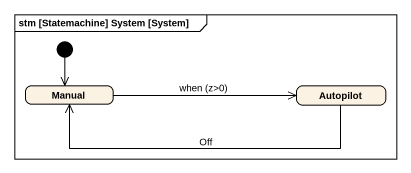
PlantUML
@startuml
mainframe stm [Statemachine] System [System]
hide empty description
state Manual
state Autopilot
[*] --> Manual
Manual -right-> Autopilot : when (z>0)
Autopilot -left-> Manual : Off
@enduml
